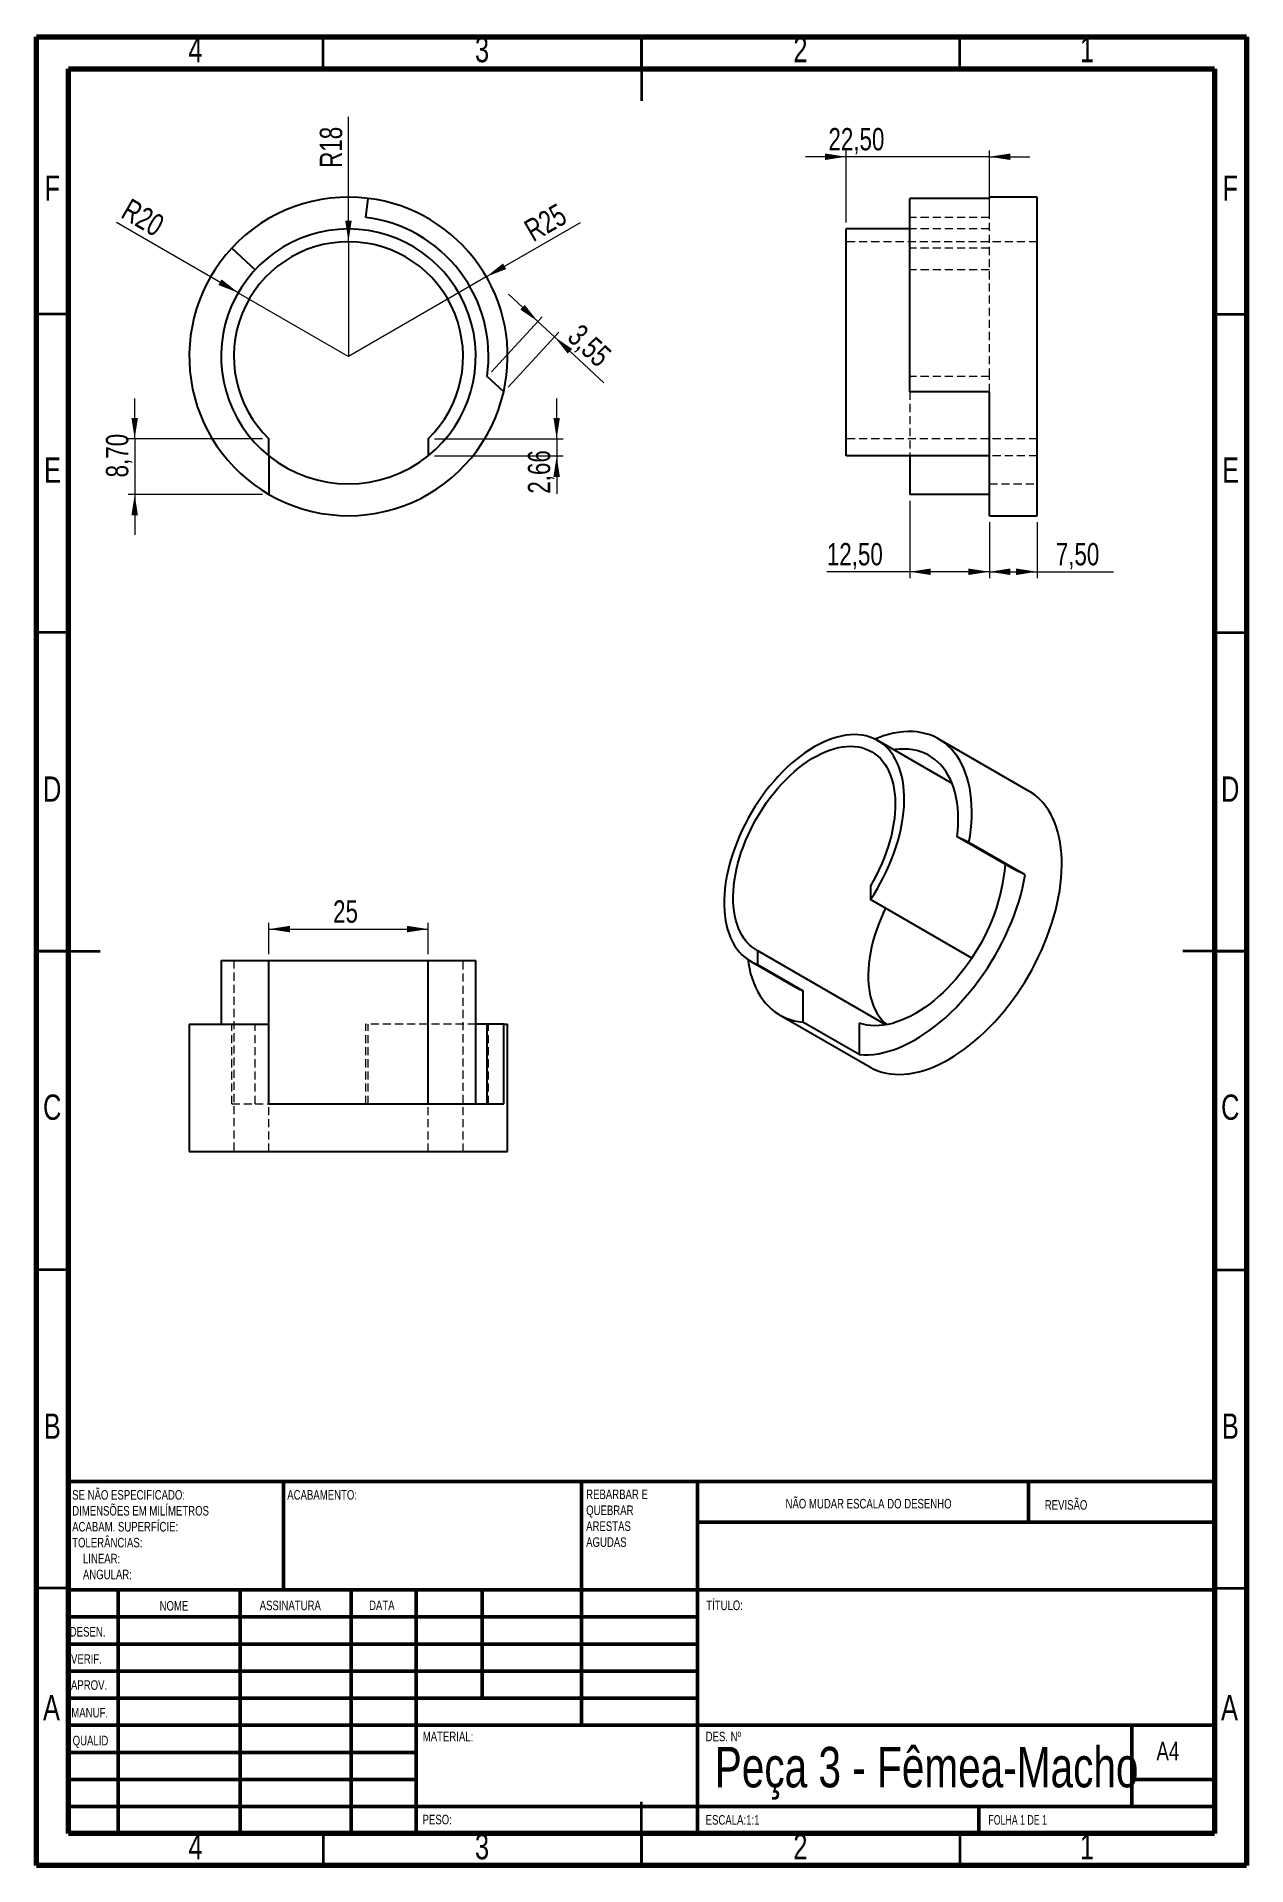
# Model space of a CAD drawing. Header units: millimetres. Extents: x 15 to 205, y 5 to 292.
import ezdxf

# ---------------------------------------------------------------- set-up
doc = ezdxf.new("R2010")
doc.units = ezdxf.units.MM
doc.linetypes.add('HIDDEN', pattern=[1.905, 1.27, -0.635])
doc.styles.add('SLDTEXTSTYLE0', font='TXT', dxfattribs={"width": 0.75})
doc.styles.add('SLDTEXTSTYLE1', font='TXT', dxfattribs={"width": 0.6875})
doc.dimstyles.new('SLDDIMSTYLE0', dxfattribs={"dimtxt": 3.5, "dimasz": 3.302, "dimexe": 0, "dimexo": 0.0625, "dimgap": 0.875, "dimtad": 1, "dimrnd": 1e-09, "dimzin": 12, "dimdsep": 46, "dimtxsty": 'SLDTEXTSTYLE0', "dimsah": 1, "dimcen": 0, "dimadec": 0, "dimazin": 3, "dimtfac": 1, "dimtofl": 0, "dimtmove": 0, "dimatfit": 3, "dimfxl": 0, "dimfrac": 2, "dimtolj": 1, "dimtzin": 12, "dimarcsym": 0})
doc.dimstyles.new('SLDDIMSTYLE1', dxfattribs={"dimtxt": 3.5, "dimasz": 3.302, "dimexe": 0, "dimexo": 0.0625, "dimgap": 0.875, "dimtad": 1, "dimrnd": 1e-09, "dimzin": 12, "dimdsep": 46, "dimtxsty": 'SLDTEXTSTYLE0', "dimsah": 1, "dimcen": 0.09, "dimadec": 0, "dimazin": 3, "dimtfac": 1, "dimtmove": 0, "dimatfit": 0, "dimfxl": 0, "dimfrac": 2, "dimtolj": 1, "dimtzin": 12, "dimarcsym": 0})
doc.dimstyles.new('SLDDIMSTYLE2', dxfattribs={"dimtxt": 3.5, "dimasz": 3.302, "dimexe": 0, "dimexo": 0.0625, "dimgap": 0.875, "dimtad": 1, "dimrnd": 1e-09, "dimzin": 12, "dimdsep": 46, "dimtxsty": 'SLDTEXTSTYLE0', "dimsah": 1, "dimcen": 0.09, "dimadec": 0, "dimazin": 3, "dimtfac": 1, "dimtofl": 0, "dimtmove": 0, "dimatfit": 3, "dimfxl": 0, "dimfrac": 2, "dimtolj": 1, "dimtzin": 12, "dimarcsym": 0})

# ---------------------------------------------------------------- blocks, each defined once
blk = doc.blocks.new('SW_NOTE_0')
at = {"color": 0, "linetype": 'Continuous', "lineweight": 0, "char_height": 1.5, "attachment_point": 1, "style": 'SLDTEXTSTYLE0'}
for s, insert in [('SE NÃO ESPECIFICADO:', (0, 1.93)), ('ACABAM. SUPERFÍCIE:', (0, -3.07)), ('DIMENSÕES EM MILÍMETROS', (0, -0.57)), ('TOLERÂNCIAS:', (0, -5.57)), ('LINEAR:', (1.69, -8.07)), ('ANGULAR:', (1.69, -10.57))]:
    blk.add_mtext(s, dxfattribs=dict(at, insert=insert))
blk = doc.blocks.new('SW_NOTE_1')
at = {"color": 0, "linetype": 'Continuous', "lineweight": 0, "char_height": 1.5, "attachment_point": 1, "style": 'SLDTEXTSTYLE0'}
for s, insert in [('REBARBAR E', (0, 1.93)), ('QUEBRAR', (0, -0.57)), ('ARESTAS', (0, -3.07)), ('AGUDAS', (0, -5.57))]:
    blk.add_mtext(s, dxfattribs=dict(at, insert=insert))
blk = doc.blocks.new('_D')
at = {"color": 7, "linetype": 'Continuous', "lineweight": 18}
for q in [(100.42, 262.9), (63.98, 241.86)]:
    blk.add_line((85.63, 254.36), q, dxfattribs=at)
blk.add_arc((63.98, 241.86), 25, 349.447, 32.2906, dxfattribs=at)
blk.add_solid([(85.63, 254.36), (88.75, 255.57), (88.24, 256.45)], dxfattribs=at)
at = {"color": 7, "linetype": 'Continuous', "lineweight": 18, "insert": (91.24, 262.8), "char_height": 3.5, "attachment_point": 1, "rotation": 30, "style": 'SLDTEXTSTYLE0'}
blk.add_mtext('R25', dxfattribs=at)
blk = doc.blocks.new('_D_1')
at = {"color": 7, "linetype": 'Continuous', "lineweight": 18}
for q in [(27.54, 262.9), (63.98, 241.86)]:
    blk.add_line((46.66, 251.86), q, dxfattribs=at)
blk.add_solid([(46.66, 251.86), (44.06, 253.95), (43.55, 253.07)], dxfattribs=at)
at = {"color": 7, "linetype": 'Continuous', "lineweight": 18, "insert": (29.79, 266.8), "char_height": 3.5, "attachment_point": 1, "rotation": 330, "style": 'SLDTEXTSTYLE0'}
blk.add_mtext('R20', dxfattribs=at)
blk = doc.blocks.new('_D_2')
at = {"color": 7, "linetype": 'Continuous', "lineweight": 18}
for q in [(63.98, 279.46), (63.98, 241.86)]:
    blk.add_line((63.98, 259.86), q, dxfattribs=at)
blk.add_solid([(63.98, 259.86), (64.49, 263.16), (63.47, 263.16)], dxfattribs=at)
at = {"color": 7, "linetype": 'Continuous', "lineweight": 18, "insert": (59.48, 271.46), "char_height": 3.5, "attachment_point": 1, "rotation": 90, "style": 'SLDTEXTSTYLE0'}
blk.add_mtext('R18', dxfattribs=at)
blk = doc.blocks.new('_D_3')
at = {"color": 7, "linetype": 'Continuous', "lineweight": 18}
for p, q in [((93.74, 247.33), (89.09, 251.64)), ((86.44, 239.45), (94.42, 248.06)), ((96.34, 244.91), (93.74, 247.33)), ((89.04, 237.04), (97.02, 245.65)), ((96.34, 244.91), (104.1, 237.72))]:
    blk.add_line(p, q, dxfattribs=at)
for points in [[(93.74, 247.33), (91.67, 249.94), (90.98, 249.2)], [(96.34, 244.91), (98.42, 242.3), (99.11, 243.04)]]:
    blk.add_solid(points, dxfattribs=at)
at = {"color": 7, "linetype": 'Continuous', "lineweight": 18, "insert": (100.53, 247.18), "char_height": 3.5, "attachment_point": 1, "rotation": 317.1564, "style": 'SLDTEXTSTYLE0'}
blk.add_mtext('3,55', dxfattribs=at)
blk = doc.blocks.new('_D_4')
at = {"color": 7, "linetype": 'Continuous', "lineweight": 18}
for p, q in [((30.41, 228.91), (30.41, 235.26)), ((50.48, 228.91), (29.41, 228.91)), ((30.41, 228.91), (30.41, 220.21)), ((50.48, 220.21), (29.41, 220.21)), ((30.41, 220.21), (30.41, 213.86))]:
    blk.add_line(p, q, dxfattribs=at)
for points in [[(30.41, 228.91), (30.92, 232.21), (29.9, 232.21)], [(30.41, 220.21), (29.9, 216.91), (30.92, 216.91)]]:
    blk.add_solid(points, dxfattribs=at)
at = {"color": 7, "linetype": 'Continuous', "lineweight": 18, "insert": (25.9, 222.87), "char_height": 3.5, "attachment_point": 1, "rotation": 90, "style": 'SLDTEXTSTYLE0'}
blk.add_mtext('8,70', dxfattribs=at)
blk = doc.blocks.new('_D_5')
at = {"color": 7, "linetype": 'Continuous', "lineweight": 18}
for p, q in [((96.68, 228.91), (96.68, 235.26)), ((77.48, 228.91), (97.68, 228.91)), ((96.68, 228.91), (96.68, 226.25)), ((77.48, 226.25), (97.68, 226.25)), ((96.68, 226.25), (96.68, 220.31))]:
    blk.add_line(p, q, dxfattribs=at)
for points in [[(96.68, 228.91), (97.18, 232.21), (96.17, 232.21)], [(96.68, 226.25), (96.17, 222.95), (97.18, 222.95)]]:
    blk.add_solid(points, dxfattribs=at)
at = {"color": 7, "linetype": 'Continuous', "lineweight": 18, "insert": (92.16, 220.31), "char_height": 3.5, "attachment_point": 1, "rotation": 90, "style": 'SLDTEXTSTYLE0'}
blk.add_mtext('2,66', dxfattribs=at)
blk = doc.blocks.new('_D_6')
at = {"color": 7, "linetype": 'Continuous', "lineweight": 18}
for p, q in [((164.63, 215.86), (164.63, 207.06)), ((172.13, 215.86), (172.13, 207.06)), ((164.63, 208.06), (172.13, 208.06)), ((172.13, 208.06), (184.11, 208.06))]:
    blk.add_line(p, q, dxfattribs=at)
for points in [[(164.63, 208.06), (167.93, 207.55), (167.93, 208.57)], [(172.13, 208.06), (168.83, 208.57), (168.83, 207.55)]]:
    blk.add_solid(points, dxfattribs=at)
at = {"color": 7, "linetype": 'Continuous', "lineweight": 18, "insert": (175.06, 212.57), "char_height": 3.5, "attachment_point": 1, "style": 'SLDTEXTSTYLE0'}
blk.add_mtext('7,50', dxfattribs=at)
blk = doc.blocks.new('_D_7')
at = {"color": 7, "linetype": 'Continuous', "lineweight": 18}
for p, q in [((152.13, 219.21), (152.13, 207.06)), ((164.63, 215.86), (164.63, 207.06)), ((152.13, 208.06), (139.11, 208.06)), ((164.63, 208.06), (152.13, 208.06))]:
    blk.add_line(p, q, dxfattribs=at)
for points in [[(152.13, 208.06), (155.43, 207.55), (155.43, 208.57)], [(164.63, 208.06), (161.33, 208.57), (161.33, 207.55)]]:
    blk.add_solid(points, dxfattribs=at)
at = {"color": 7, "linetype": 'Continuous', "lineweight": 18, "insert": (139.11, 212.57), "char_height": 3.5, "attachment_point": 1, "style": 'SLDTEXTSTYLE0'}
blk.add_mtext('12,50', dxfattribs=at)
blk = doc.blocks.new('_D_8')
at = {"color": 7, "linetype": 'Continuous', "lineweight": 18}
for p, q in [((142.13, 273.2), (135.78, 273.2)), ((142.13, 262.86), (142.13, 274.2)), ((164.63, 273.2), (142.13, 273.2)), ((164.63, 264.69), (164.63, 274.2)), ((164.63, 273.2), (170.98, 273.2))]:
    blk.add_line(p, q, dxfattribs=at)
for points in [[(142.13, 273.2), (138.83, 273.71), (138.83, 272.69)], [(164.63, 273.2), (167.93, 272.69), (167.93, 273.71)]]:
    blk.add_solid(points, dxfattribs=at)
at = {"color": 7, "linetype": 'Continuous', "lineweight": 18, "insert": (139.36, 277.71), "char_height": 3.5, "attachment_point": 1, "style": 'SLDTEXTSTYLE0'}
blk.add_mtext('22,50', dxfattribs=at)
blk = doc.blocks.new('_D_9')
at = {"color": 7, "linetype": 'Continuous', "lineweight": 18}
for p, q in [((51.48, 148.05), (51.48, 152.97)), ((76.48, 148.05), (76.48, 152.97)), ((51.48, 151.97), (76.48, 151.97))]:
    blk.add_line(p, q, dxfattribs=at)
for points in [[(51.48, 151.97), (54.78, 151.46), (54.78, 152.48)], [(76.48, 151.97), (73.18, 152.48), (73.18, 151.46)]]:
    blk.add_solid(points, dxfattribs=at)
at = {"color": 7, "linetype": 'Continuous', "lineweight": 18, "insert": (61.57, 156.48), "char_height": 3.5, "attachment_point": 1, "style": 'SLDTEXTSTYLE0'}
blk.add_mtext('25', dxfattribs=at)

msp = doc.modelspace()

# ---------------------------------------------------------------- linework, layer by layer
at = {"color": 7, "linetype": 'Continuous', "lineweight": 70}
for p, q in [((15, 5), (15, 292)), ((15, 292), (205, 292)), ((205, 292), (205, 5)), ((20, 10), (20, 287)), ((20, 287), (200, 287)), ((200, 287), (200, 10)), ((200, 10), (20, 10)), ((205, 5), (15, 5))]:
    msp.add_line(p, q, dxfattribs=at)
at = {"color": 7, "linetype": 'Continuous', "lineweight": 35}
for p, q in [((60, 287), (60, 292)), ((110, 292), (110, 282)), ((110, 287), (110, 292)), ((160, 287), (160, 292)), ((20, 248.5), (15, 248.5)), ((200, 248.5), (205, 248.5)), ((20, 198.5), (15, 198.5)), ((200, 198.5), (205, 198.5)), ((15, 148.5), (25, 148.5)), ((20, 148.5), (15, 148.5)), ((205, 148.5), (195, 148.5)), ((200, 148.5), (205, 148.5)), ((20, 98.5), (15, 98.5)), ((200, 98.5), (205, 98.5)), ((20, 48.5), (15, 48.5)), ((200, 48.5), (205, 48.5)), ((110, 5), (110, 15)), ((60, 10), (60, 5)), ((110, 10), (110, 5)), ((160, 10), (160, 5))]:
    msp.add_line(p, q, dxfattribs=at)
at = {"color": 7, "linetype": 'Continuous', "lineweight": 25}
for p, q in [((66.708, 263.691), (67.079, 266.668)), ((152.128, 236.303), (152.128, 266.668)), ((164.628, 266.668), (152.128, 266.668)), ((172.128, 266.86), (164.628, 266.86)), ((164.628, 266.668), (164.628, 266.86)), ((172.128, 216.86), (172.128, 266.86)), ((152.128, 261.86), (142.128, 261.86)), ((142.128, 226.248), (142.128, 261.86)), ((45.651, 258.86), (49.317, 255.46)), ((88.356, 236.303), (85.755, 238.715)), ((164.628, 236.303), (152.128, 236.303)), ((164.628, 216.86), (164.628, 236.303)), ((51.481, 226.248), (51.481, 228.908)), ((76.481, 228.908), (76.481, 226.248)), ((51.481, 226.248), (51.481, 220.21)), ((164.628, 226.248), (142.128, 226.248)), ((152.128, 226.248), (152.128, 220.21)), ((164.628, 220.21), (152.128, 220.21)), ((164.628, 216.86), (172.128, 216.86)), ((158.774, 174.83), (147.12, 181.558)), ((170.833, 173.642), (156.691, 181.806)), ((158.684, 175.051), (158.447, 175.019)), ((161.428, 165.567), (159.589, 166.475)), ((168.428, 161.372), (159.589, 166.475)), ((170.266, 160.464), (161.428, 165.567)), ((170.266, 160.464), (168.428, 161.372)), ((145.96, 158.764), (145.96, 156.591)), ((161.87, 147.407), (145.96, 156.591)), ((43.981, 147.05), (43.981, 137.05)), ((43.981, 147.05), (51.481, 147.05)), ((51.481, 137.05), (51.481, 147.05)), ((51.481, 147.05), (76.481, 147.05)), ((76.481, 147.05), (83.981, 147.05)), ((76.481, 124.55), (76.481, 147.05)), ((83.981, 124.55), (83.981, 147.05)), ((127.122, 146.916), (134.193, 142.834)), ((128.282, 146.386), (128.282, 148.559)), ((148.395, 136.948), (128.282, 148.559)), ((135.353, 142.304), (128.282, 146.386)), ((135.353, 142.304), (135.353, 137.374)), ((131.693, 138.504), (145.835, 130.339)), ((38.981, 137.05), (38.981, 117.05)), ((38.981, 137.05), (51.481, 137.05)), ((51.481, 124.55), (51.481, 137.05)), ((85.755, 137.05), (83.981, 137.05)), ((85.755, 124.55), (85.755, 137.05)), ((88.356, 137.05), (85.755, 137.05)), ((88.356, 124.55), (88.356, 137.05)), ((88.356, 137.05), (88.981, 137.05)), ((88.981, 117.05), (88.981, 137.05)), ((144.192, 132.271), (135.353, 137.374)), ((144.192, 137.201), (144.192, 132.271)), ((51.481, 124.55), (88.356, 124.55)), ((38.981, 117.05), (63.981, 117.05)), ((63.981, 117.05), (88.981, 117.05))]:
    msp.add_line(p, q, dxfattribs=at)
at = {"color": 7, "linetype": 'HIDDEN', "lineweight": 18}
for p, q in [((164.628, 263.691), (164.628, 266.668)), ((164.628, 263.691), (152.128, 263.691)), ((164.628, 261.86), (152.128, 261.86)), ((164.628, 238.715), (164.628, 263.691)), ((172.128, 259.86), (142.128, 259.86)), ((164.628, 258.86), (152.128, 258.86)), ((164.628, 255.46), (152.128, 255.46)), ((164.628, 238.715), (152.128, 238.715)), ((164.628, 236.303), (164.628, 238.715)), ((152.128, 236.303), (152.128, 226.248)), ((172.128, 228.908), (142.128, 228.908)), ((172.128, 226.248), (164.628, 226.248)), ((164.628, 221.86), (172.128, 221.86)), ((45.981, 147.05), (45.981, 117.05)), ((81.981, 117.05), (81.981, 147.05)), ((45.651, 124.55), (45.651, 137.05)), ((49.317, 124.55), (49.317, 137.05)), ((66.708, 124.55), (66.708, 137.05)), ((83.981, 137.05), (66.708, 137.05)), ((67.079, 124.55), (67.079, 137.05)), ((85.981, 124.55), (85.981, 137.05)), ((45.651, 124.55), (49.317, 124.55)), ((49.317, 124.55), (51.481, 124.55)), ((51.481, 117.05), (51.481, 124.55)), ((76.481, 117.05), (76.481, 124.55))]:
    msp.add_line(p, q, dxfattribs=at)
at = {"color": 7, "linetype": 'Continuous', "lineweight": 50}
for p, q in [((20, 65.25), (200, 65.25)), ((20, 65.25), (20, 10)), ((53.8, 48.25), (53.8, 65.25)), ((100.6, 65.25), (100.6, 27)), ((118.8, 65.25), (118.8, 10)), ((170.8, 58.875), (170.8, 65.25)), ((200, 58.875), (118.8, 58.875)), ((200, 48.25), (20, 48.25)), ((27.8, 48.25), (27.8, 10)), ((46.991, 48.25), (46.991, 10)), ((64.399, 48.25), (64.399, 10)), ((74.6, 10), (74.6, 48.25)), ((85, 31.25), (85, 48.25)), ((118.8, 44), (20, 44)), ((118.8, 39.75), (20, 39.75)), ((118.8, 35.5), (20, 35.5)), ((118.8, 31.25), (20, 31.25)), ((74.6, 27), (20, 27)), ((74.6, 27), (200, 27)), ((187, 14.25), (187, 27)), ((74.6, 22.75), (20, 22.75)), ((74.6, 18.5), (20, 18.5)), ((200, 18.5), (187, 18.5)), ((20, 14.25), (200, 14.25)), ((163, 10), (163, 14.25))]:
    msp.add_line(p, q, dxfattribs=at)
at = {"color": 7, "linetype": 'Continuous', "lineweight": 25, "flags": 128}
for points in [[(145.96, 156.591), (146.515, 157.453), (147.046, 158.332), (147.55, 159.228), (148.027, 160.136), (148.475, 161.055), (148.893, 161.983), (149.28, 162.916), (149.635, 163.853), (149.957, 164.791), (150.245, 165.728), (150.498, 166.661), (150.716, 167.587), (150.898, 168.504), (151.044, 169.41), (151.153, 170.303), (151.225, 171.179), (151.26, 172.038), (151.257, 172.875), (151.217, 173.69), (151.14, 174.48), (151.026, 175.242), (150.875, 175.976), (150.688, 176.679), (150.465, 177.349), (150.207, 177.984), (149.914, 178.583), (149.588, 179.144), (149.228, 179.666), (148.837, 180.147), (148.415, 180.586), (147.963, 180.982), (147.482, 181.333), (146.974, 181.64), (146.44, 181.901), (145.881, 182.114), (145.299, 182.281), (144.696, 182.4), (144.072, 182.472), (143.431, 182.495), (142.772, 182.469), (142.099, 182.396), (141.413, 182.275), (140.715, 182.106), (140.008, 181.89), (139.293, 181.628), (138.572, 181.319), (137.848, 180.965), (137.121, 180.568), (136.395, 180.127), (135.67, 179.644), (134.95, 179.12), (134.235, 178.558), (133.528, 177.957), (132.83, 177.32), (132.143, 176.649), (131.47, 175.945), (130.812, 175.21), (130.17, 174.446), (129.547, 173.655), (128.943, 172.839), (128.361, 172.001), (127.803, 171.142), (127.269, 170.264), (126.76, 169.371), (126.28, 168.464), (125.828, 167.547), (125.405, 166.62), (125.014, 165.687), (124.655, 164.75), (124.328, 163.812), (124.035, 162.875), (123.777, 161.942), (123.554, 161.015), (123.367, 160.096), (123.216, 159.188), (123.102, 158.294), (123.025, 157.415), (122.985, 156.554), (122.983, 155.713), (123.017, 154.895), (123.089, 154.102), (123.198, 153.335), (123.344, 152.597), (123.526, 151.89), (123.744, 151.216), (123.997, 150.576), (124.285, 149.972), (124.607, 149.405), (124.962, 148.878), (125.349, 148.391), (125.767, 147.946), (126.215, 147.544), (126.692, 147.186), (127.196, 146.873), (127.727, 146.606), (128.282, 146.386)], [(161.428, 165.567), (161.591, 166.59), (161.718, 167.598), (161.806, 168.591), (161.857, 169.566), (161.869, 170.52), (161.844, 171.453), (161.78, 172.36), (161.679, 173.242), (161.54, 174.095), (161.364, 174.918), (161.15, 175.71), (160.9, 176.468), (160.614, 177.191), (160.293, 177.877), (159.937, 178.525), (159.548, 179.133), (159.125, 179.701), (158.67, 180.227), (158.183, 180.709), (157.667, 181.147), (157.122, 181.54), (156.549, 181.887), (155.949, 182.186), (155.324, 182.439), (154.675, 182.644), (154.003, 182.8), (153.31, 182.907), (152.598, 182.965), (151.867, 182.975), (151.12, 182.935), (150.358, 182.846), (149.583, 182.708), (148.796, 182.522), (147.999, 182.287), (147.194, 182.005), (146.668, 181.796)], [(128.282, 148.559), (127.796, 148.85), (127.337, 149.188), (126.908, 149.57), (126.509, 149.996), (126.141, 150.464), (125.806, 150.974), (125.505, 151.523), (125.239, 152.11), (125.008, 152.732), (124.813, 153.389), (124.654, 154.079), (124.533, 154.799), (124.449, 155.546), (124.403, 156.32), (124.395, 157.117), (124.424, 157.936), (124.492, 158.773), (124.597, 159.626), (124.739, 160.493), (124.919, 161.372), (125.134, 162.258), (125.385, 163.151), (125.672, 164.047), (125.992, 164.944), (126.345, 165.838), (126.731, 166.728), (127.147, 167.61), (127.594, 168.482), (128.068, 169.342), (128.57, 170.186), (129.097, 171.013), (129.647, 171.819), (130.22, 172.603), (130.814, 173.362), (131.427, 174.094), (132.056, 174.796), (132.7, 175.467), (133.358, 176.105), (134.027, 176.707), (134.705, 177.272), (135.39, 177.799), (136.08, 178.285), (136.774, 178.729), (137.468, 179.13), (138.162, 179.486), (138.852, 179.797), (139.538, 180.062), (140.216, 180.28), (140.884, 180.45), (141.542, 180.572), (142.186, 180.645), (142.816, 180.669), (143.428, 180.644), (144.022, 180.571), (144.595, 180.448), (145.146, 180.278), (145.673, 180.06), (146.174, 179.794), (146.649, 179.483), (147.095, 179.125), (147.511, 178.724), (147.897, 178.28), (148.25, 177.793), (148.571, 177.266), (148.857, 176.701), (149.108, 176.098), (149.324, 175.46), (149.503, 174.789), (149.645, 174.086), (149.75, 173.354), (149.818, 172.595), (149.848, 171.811), (149.839, 171.004), (149.793, 170.177), (149.709, 169.333), (149.588, 168.473), (149.43, 167.601), (149.235, 166.718), (149.004, 165.829), (148.737, 164.934), (148.436, 164.038), (148.101, 163.142), (147.734, 162.249), (147.335, 161.362), (146.905, 160.484), (146.446, 159.617), (145.96, 158.764)], [(159.589, 166.475), (159.68, 167.414), (159.733, 168.335), (159.748, 169.236), (159.725, 170.114), (159.663, 170.968), (159.563, 171.795), (159.425, 172.594), (159.249, 173.362), (159.037, 174.097), (158.787, 174.798), (158.502, 175.462), (158.181, 176.089), (157.826, 176.677), (157.437, 177.223), (157.015, 177.728), (156.562, 178.189), (156.078, 178.606), (155.565, 178.977), (155.024, 179.302), (154.456, 179.579), (153.862, 179.809), (153.245, 179.99), (152.606, 180.122), (151.945, 180.204), (151.266, 180.238), (150.569, 180.221), (149.857, 180.155), (149.608, 180.121)], [(158.334, 131.577), (159.145, 132.067), (159.954, 132.598), (160.759, 133.17), (161.559, 133.781), (162.353, 134.431), (163.138, 135.118), (163.913, 135.84), (164.676, 136.597), (165.426, 137.385), (166.161, 138.205), (166.879, 139.053), (167.58, 139.929), (168.261, 140.829), (168.921, 141.754), (169.559, 142.7), (170.173, 143.665), (170.763, 144.648), (171.326, 145.647), (171.862, 146.658), (172.369, 147.681), (172.847, 148.713), (173.295, 149.752), (173.711, 150.796), (174.094, 151.842), (174.445, 152.889), (174.762, 153.933), (175.044, 154.974), (175.291, 156.008), (175.502, 157.034), (175.677, 158.049), (175.816, 159.051), (175.918, 160.039), (175.983, 161.009), (176.011, 161.961), (176.002, 162.892), (175.955, 163.8), (175.872, 164.683), (175.751, 165.539), (175.594, 166.367), (175.401, 167.164), (175.172, 167.93), (174.907, 168.662), (174.608, 169.359), (174.274, 170.019), (173.907, 170.642), (173.507, 171.225), (173.075, 171.768), (172.612, 172.27), (172.119, 172.728), (171.597, 173.143), (171.048, 173.514), (170.833, 173.642)], [(144.192, 132.271), (144.917, 132.232), (145.66, 132.243), (146.419, 132.303), (147.193, 132.414), (147.979, 132.574), (148.776, 132.783), (149.583, 133.04), (150.397, 133.346), (151.217, 133.699), (152.041, 134.099), (152.867, 134.545), (153.693, 135.035), (154.518, 135.57), (155.34, 136.146), (156.157, 136.765), (156.966, 137.423), (157.768, 138.119), (158.558, 138.853), (159.337, 139.622), (160.102, 140.425), (160.852, 141.26), (161.584, 142.125), (162.298, 143.018), (162.991, 143.937), (163.663, 144.881), (164.312, 145.847), (164.935, 146.833), (165.533, 147.837), (166.104, 148.857), (166.646, 149.891), (167.158, 150.935), (167.639, 151.989), (168.088, 153.049), (168.505, 154.114), (168.887, 155.181), (169.235, 156.247), (169.548, 157.311), (169.824, 158.37), (170.064, 159.422), (170.266, 160.464)], [(148.3, 155.24), (147.944, 154.482), (147.559, 153.592), (147.205, 152.698), (146.885, 151.801), (146.599, 150.905), (146.347, 150.012), (146.132, 149.125), (145.953, 148.247), (145.81, 147.38), (145.705, 146.527), (145.638, 145.689), (145.608, 144.871), (145.616, 144.074), (145.662, 143.3), (145.746, 142.552), (145.867, 141.833), (146.026, 141.143), (146.221, 140.486), (146.452, 139.863), (146.719, 139.277), (147.02, 138.728), (147.354, 138.218), (147.722, 137.75), (148.121, 137.324), (148.516, 136.97)], [(126.689, 147.188), (126.778, 146.593), (126.936, 145.763), (127.131, 144.963), (127.362, 144.196), (127.628, 143.462), (127.93, 142.764), (128.266, 142.102), (128.636, 141.479), (129.038, 140.895), (129.473, 140.352), (129.939, 139.851), (130.435, 139.393), (130.961, 138.979), (131.514, 138.61), (132.094, 138.286), (132.7, 138.009), (133.33, 137.779), (133.984, 137.596), (134.658, 137.461), (135.353, 137.374)], [(161.87, 147.407), (161.285, 146.556), (160.678, 145.729), (160.05, 144.926), (159.403, 144.151), (158.739, 143.406), (158.06, 142.692), (157.367, 142.011), (156.662, 141.365), (155.948, 140.756), (155.226, 140.186), (154.497, 139.656), (153.765, 139.167), (153.031, 138.721), (152.297, 138.32), (151.565, 137.963), (150.837, 137.652), (150.114, 137.389), (149.4, 137.173), (148.695, 137.005), (148.002, 136.886), (147.323, 136.816), (146.659, 136.795), (146.012, 136.823), (145.384, 136.9), (144.777, 137.026), (144.192, 137.201)], [(145.835, 130.339), (145.906, 130.299), (146.496, 129.997), (147.11, 129.74), (147.748, 129.531), (148.408, 129.369), (149.089, 129.254), (149.79, 129.188), (150.508, 129.169), (151.243, 129.198), (151.993, 129.275), (152.756, 129.4), (153.531, 129.572), (154.316, 129.792), (155.11, 130.058), (155.91, 130.37), (156.715, 130.728), (157.524, 131.131), (158.334, 131.577)]]:
    msp.add_lwpolyline(points, dxfattribs=at)
at = {"color": 7, "linetype": 'Continuous', "lineweight": 25}
for centre, radius, start, end in [((63.981, 241.86), 25, 82.88134, 137.15636), ((63.981, 241.86), 25, 347.15636, 82.88134), ((63.981, 241.86), 20, 308.68219, 231.31781), ((63.981, 241.86), 22, 351.77989, 82.88134), ((63.981, 241.86), 25, 137.15636, 240), ((63.981, 241.86), 18, 313.98296, 226.01704), ((63.981, 241.86), 25, 240, 347.15636), ((63.981, 241.86), 20, 231.31781, 308.68219), ((136.802, 164.691), 30.449, 325.41339, 355.14516), ((137.554, 148.66), 6.726, 240.01732, 250.90014)]:
    msp.add_arc(centre, radius, start, end, dxfattribs=at)

# ---------------------------------------------------------------- block references
at = {"color": 7, "linetype": 'Continuous', "lineweight": 0}
for name, p in [('SW_NOTE_0', (20.594, 61.987)), ('SW_NOTE_1', (101.309, 62.069))]:
    msp.add_blockref(name, p, dxfattribs=at)

# ---------------------------------------------------------------- texts
for s, insert, char_height, attachment_point, style in [('4', (39.96, 292.004), 3.969, 2, 'SLDTEXTSTYLE0'), ('3', (84.96, 292.004), 3.969, 2, 'SLDTEXTSTYLE0'), ('2', (134.96, 292.004), 3.969, 2, 'SLDTEXTSTYLE0'), ('1', (179.96, 292.004), 3.969, 2, 'SLDTEXTSTYLE0'), ('F', (17.458, 270.254), 3.969, 2, 'SLDTEXTSTYLE0'), ('F', (202.458, 270.254), 3.969, 2, 'SLDTEXTSTYLE0'), ('E', (17.508, 226.004), 3.969, 2, 'SLDTEXTSTYLE0'), ('E', (202.508, 226.004), 3.969, 2, 'SLDTEXTSTYLE0'), ('D', (17.453, 175.934), 3.969, 2, 'SLDTEXTSTYLE0'), ('D', (202.453, 175.934), 3.969, 2, 'SLDTEXTSTYLE0'), ('C', (17.459, 126.004), 3.969, 2, 'SLDTEXTSTYLE0'), ('C', (202.459, 126.004), 3.969, 2, 'SLDTEXTSTYLE0'), ('B', (17.471, 75.934), 3.969, 2, 'SLDTEXTSTYLE0'), ('B', (202.471, 75.934), 3.969, 2, 'SLDTEXTSTYLE0'), ('ACABAMENTO:', (54.371, 63.919), 1.5, 1, 'SLDTEXTSTYLE0'), ('NÃO MUDAR ESCALA DO DESENHO', (132.615, 62.533), 1.5, 1, 'SLDTEXTSTYLE0'), ('REVISÃO', (173.328, 62.335), 1.5, 1, 'SLDTEXTSTYLE0'), ('NOME', (34.322, 46.501), 1.5, 1, 'SLDTEXTSTYLE0'), ('ASSINATURA', (50.034, 46.562), 1.5, 1, 'SLDTEXTSTYLE0'), ('DATA', (67.215, 46.576), 1.5, 1, 'SLDTEXTSTYLE0'), ('TÍTULO:', (120.163, 46.576), 1.5, 1, 'SLDTEXTSTYLE0'), ('DESEN.', (20.212, 42.43), 1.5, 1, 'SLDTEXTSTYLE0'), ('VERIF.', (20.41, 38.154), 1.5, 1, 'SLDTEXTSTYLE0'), ('A', (17.34, 31.754), 3.969, 2, 'SLDTEXTSTYLE0'), ('APROV.', (20.402, 34.064), 1.5, 1, 'SLDTEXTSTYLE0'), ('A', (202.34, 31.754), 3.969, 2, 'SLDTEXTSTYLE0'), ('MANUF.', (20.455, 29.734), 1.5, 1, 'SLDTEXTSTYLE0'), ('MATERIAL:', (75.646, 25.986), 1.5, 1, 'SLDTEXTSTYLE0'), ('DES. Nº', (120.074, 25.986), 1.5, 1, 'SLDTEXTSTYLE0'), ('QUALID', (20.669, 25.35), 1.5, 1, 'SLDTEXTSTYLE0'), ('Peça 3 - Fêmea-Macho', (154.775, 23.607), 6.35, 2, 'SLDTEXTSTYLE0'), ('A4', (190.871, 24.406), 2.9104, 1, 'SLDTEXTSTYLE0'), ('PESO:', (75.618, 12.949), 1.4986, 1, 'SLDTEXTSTYLE0'), ('ESCALA:1:1', (120.074, 12.9), 1.5, 1, 'SLDTEXTSTYLE0'), ('FOLHA 1 DE 1', (164.478, 12.9), 1.5, 1, 'SLDTEXTSTYLE1'), ('4', (39.96, 9.934), 3.969, 2, 'SLDTEXTSTYLE0'), ('3', (84.96, 9.934), 3.969, 2, 'SLDTEXTSTYLE0'), ('2', (134.96, 9.934), 3.969, 2, 'SLDTEXTSTYLE0'), ('1', (179.96, 9.934), 3.969, 2, 'SLDTEXTSTYLE0')]:
    msp.add_mtext(s, dxfattribs=dict(at, insert=insert, char_height=char_height, attachment_point=attachment_point, style=style))

# ---------------------------------------------------------------- dimensions: what is measured, and where the dimension line sits
at = {"color": 7, "linetype": 'Continuous', "lineweight": 18}
for mpoint, picture, middle in [((63.981, 259.86), '_D_2', (63.981, 275.575)), ((46.661, 251.86), '_D_1', (30.92, 260.948)), ((85.632, 254.36), '_D', (97.043, 260.948))]:
    dim = msp.add_radius_dim(center=(63.981, 241.86), mpoint=mpoint, dimstyle='SLDDIMSTYLE0', dxfattribs=at)
    dim.commit()
    dim.dimension.update_dxf_attribs({"geometry": picture, "text_midpoint": middle, "dimtype": 164})
for base, p1, p2, dimstyle, picture, middle in [((142.128, 273.2), (164.628, 263.691), (142.128, 261.86), 'SLDDIMSTYLE1', '_D_8', (145.18, 273.2)), ((152.128, 208.059), (164.628, 216.86), (152.128, 220.21), 'SLDDIMSTYLE2', '_D_7', (144.929, 208.059)), ((172.128, 208.059), (164.628, 216.86), (172.128, 216.86), 'SLDDIMSTYLE2', '_D_6', (179.582, 208.059)), ((76.481, 151.972), (51.481, 147.05), (76.481, 147.05), 'SLDDIMSTYLE2', '_D_9', (64.16, 151.972))]:
    dim = msp.add_linear_dim(base=base, p1=p1, p2=p2, dimstyle=dimstyle, dxfattribs=at)
    dim.commit()
    dim.dimension.update_dxf_attribs({"geometry": picture, "text_midpoint": middle, "dimtype": 160})
for base, p1, p2, angle, picture, middle in [((93.742, 247.326), (88.356, 236.303), (85.755, 238.715), 317.15636, '_D_3', (100.781, 240.798)), ((30.411, 220.21), (51.481, 228.908), (51.481, 220.21), 90, '_D_4', (30.411, 227.392)), ((96.676, 226.248), (76.481, 228.908), (76.481, 226.248), 90, '_D_5', (96.676, 224.833))]:
    dim = msp.add_linear_dim(base=base, p1=p1, p2=p2, angle=angle, dimstyle='SLDDIMSTYLE1', dxfattribs=at)
    dim.commit()
    dim.dimension.update_dxf_attribs({"geometry": picture, "text_midpoint": middle, "dimtype": 160})

doc.saveas('drawing.dxf')
